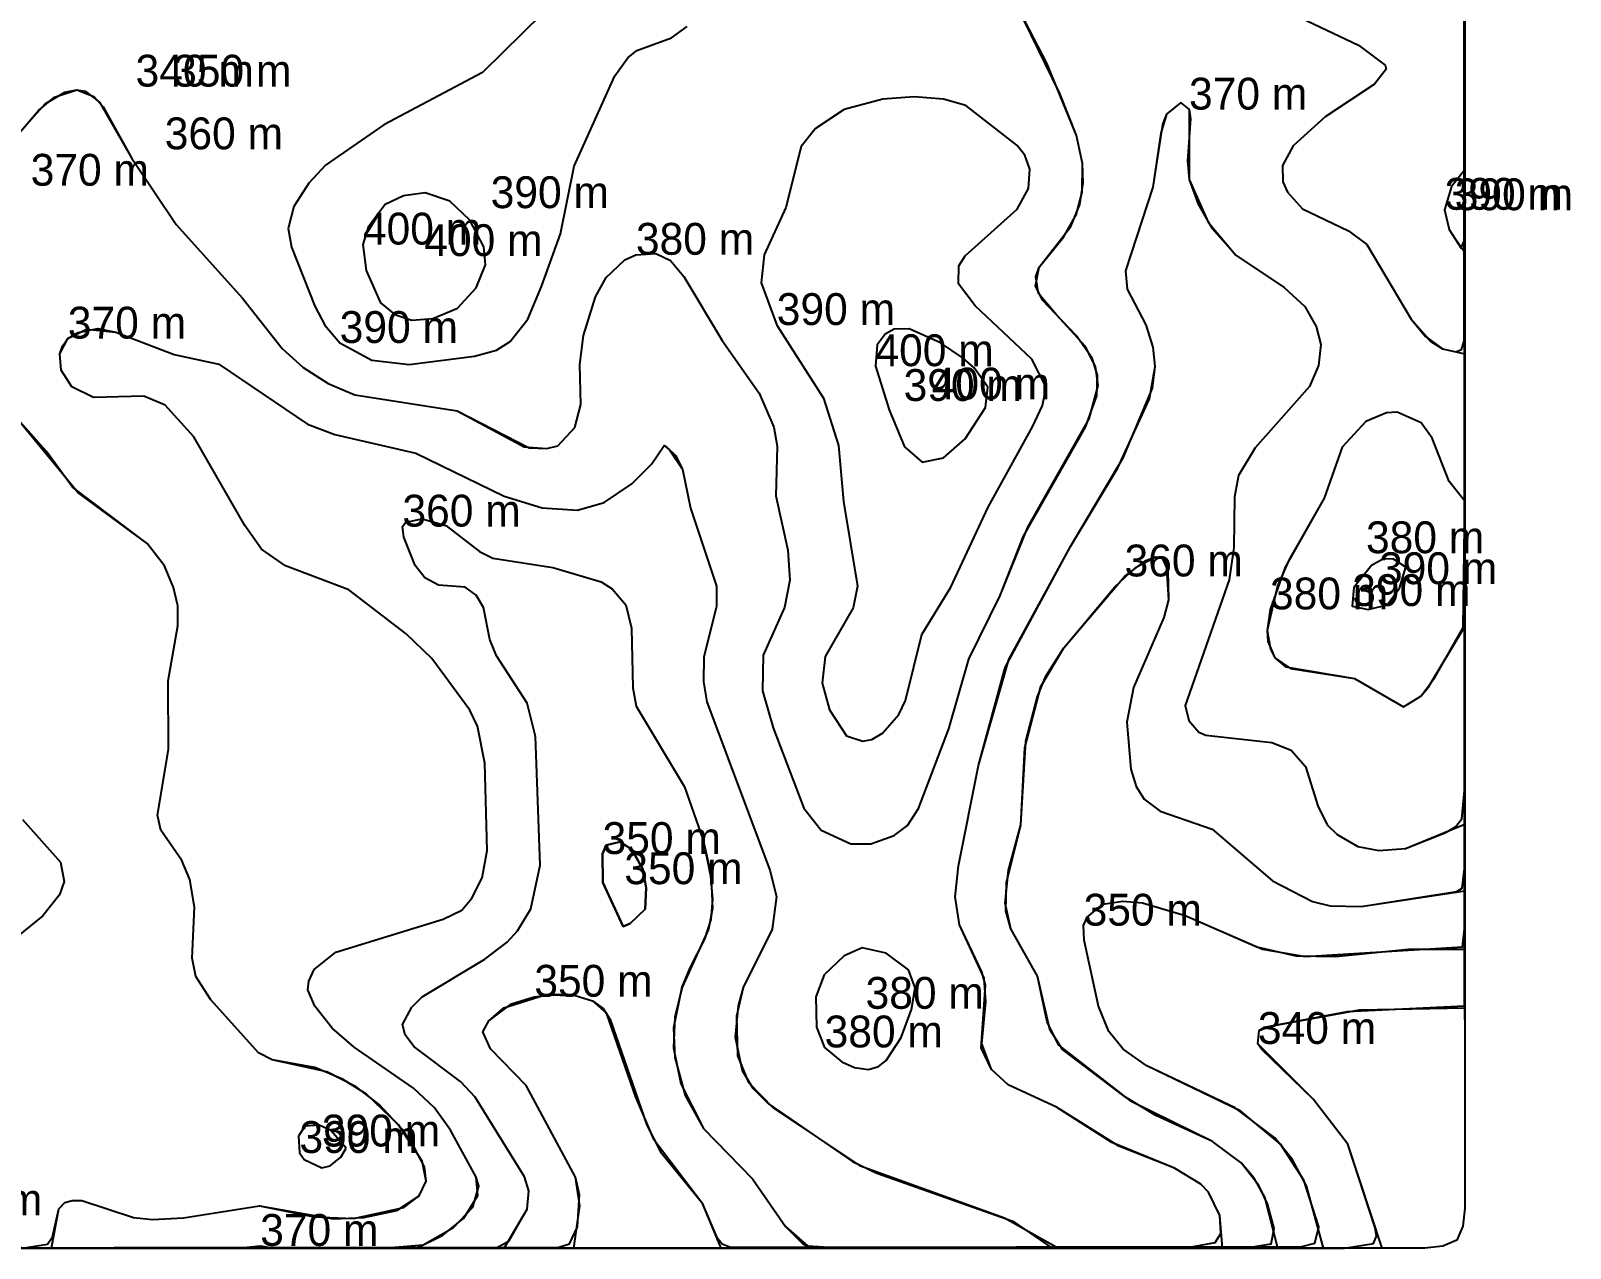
# Model space of a CAD drawing. Extents: x 104.513 to 104.5299, y 28.4567 to 28.4664.
# Drawn here: x 104.52353 to 104.52989, y 28.45671 to 28.46174 of the extents above; entities that cross this region are included whole.
import ezdxf

# ---------------------------------------------------------------- set-up
doc = ezdxf.new("R2010")
doc.units = 0
doc.header["$MEASUREMENT"] = 0
for name, color, linetype in [('Contour_Line_Intermediate', 7, 'Continuous'), ('Contour_Line_Major', 7, 'Continuous'), ('Contour_Line_Minor', 7, 'Continuous'), ('FeatureAttribs', 7, 'Continuous'), ('Iso-height_Area', 7, 'Continuous')]:
    doc.layers.add(name, color=color, linetype=linetype)

# ---------------------------------------------------------------- blocks, each defined once
blk = doc.blocks.new('FEATURE')

msp = doc.modelspace()

# ---------------------------------------------------------------- linework, layer by layer
at = {"layer": 'Contour_Line_Intermediate', "color": 36, "true_color": 0x804000}
for points in [[(104.5260702, 28.4582024, 350), (104.5260667, 28.4581139, 350), (104.5260048, 28.4580544, 350), (104.5259759, 28.4580423, 350), (104.5258911, 28.458224, 350), (104.5258903, 28.4583417, 350), (104.5259055, 28.458378, 350), (104.5259626, 28.4583917, 350), (104.5260119, 28.4583602, 350), (104.5260566, 28.458279, 350), (104.5260702, 28.4582024, 350)], [(104.5288706, 28.4567124, 350), (104.5288001, 28.4569707, 350), (104.5287419, 28.4570802, 350), (104.528669, 28.4571682, 350), (104.5285054, 28.4572929, 350), (104.5281406, 28.4574657, 350), (104.5280429, 28.4575357, 350), (104.5279828, 28.4576081, 350), (104.5279409, 28.4577133, 350), (104.5278808, 28.4579861, 350), (104.5278791, 28.4580457, 350), (104.5278931, 28.4580803, 350), (104.5279587, 28.4581338, 350), (104.5280411, 28.4581464, 350), (104.5281225, 28.4581394, 350), (104.5282993, 28.4580881, 350), (104.5285948, 28.4579573, 350), (104.5287558, 28.4579206, 350), (104.5289208, 28.4579185, 350), (104.5292216, 28.457949, 350), (104.5294551, 28.4579482, 350)], [(104.5257717, 28.4567124, 350), (104.5257965, 28.4568876, 350), (104.5257783, 28.457006, 350), (104.5255744, 28.4573852, 350), (104.5254268, 28.4575365, 350), (104.5253952, 28.4576072, 350), (104.5254196, 28.4576522, 350), (104.5255139, 28.4577221, 350), (104.5256081, 28.4577518, 350), (104.525698, 28.4577628, 350), (104.5257774, 28.4577563, 350), (104.5258486, 28.4577342, 350), (104.5259054, 28.4576855, 350), (104.5260264, 28.4573362, 350), (104.5260992, 28.4571654, 350), (104.5263005, 28.4569016, 350), (104.5263793, 28.4567124, 350)]]:
    msp.add_polyline3d(points, dxfattribs=at)
at = {"layer": 'Contour_Line_Major', "color": 36, "true_color": 0x804000}
for points in [[(104.5254068, 28.4607763, 400), (104.5253988, 28.4608505, 400), (104.5253414, 28.4609608, 400), (104.5252591, 28.4610396, 400), (104.5251567, 28.4610744, 400), (104.5250673, 28.4610617, 400), (104.5249909, 28.4610261, 400), (104.5249216, 28.4609331, 400), (104.5248995, 28.4608606, 400), (104.5249132, 28.4607527, 400), (104.5249719, 28.4606204, 400), (104.525031, 28.4605719, 400), (104.5251022, 28.4605486, 400), (104.5251886, 28.4605547, 400), (104.52529, 28.4605983, 400), (104.5253671, 28.4606817, 400), (104.5254068, 28.4607763, 400)], [(104.5274837, 28.4602718, 400), (104.5274266, 28.4603515, 400), (104.5273806, 28.460391, 400), (104.5272871, 28.4604547, 400), (104.5271578, 28.4605124, 400), (104.5270955, 28.4605115, 400), (104.5270585, 28.4604904, 400), (104.5270257, 28.4604455, 400), (104.5270183, 28.4603579, 400), (104.5270752, 28.4601779, 400), (104.527139, 28.4600252, 400), (104.527212, 28.4599618, 400), (104.5272995, 28.4599794, 400), (104.5273896, 28.4600572, 400), (104.5274732, 28.4601878, 400), (104.5274837, 28.4602718, 400)]]:
    msp.add_polyline3d(points, dxfattribs=at)
at = {"layer": 'Contour_Line_Minor', "color": 36, "true_color": 0x804000}
for points in [[(104.5258064, 28.4619777, 390), (104.5253937, 28.4615712, 390), (104.5249859, 28.4613561, 390), (104.524745, 28.4611893, 390), (104.5246765, 28.4611137, 390), (104.524614, 28.4610181, 390), (104.5245909, 28.4609264, 390), (104.5246048, 28.4608494, 390), (104.5247013, 28.4606066, 390), (104.5247422, 28.4605269, 390), (104.5248035, 28.4604539, 390), (104.5249367, 28.460383, 390), (104.5250906, 28.4603649, 390), (104.5253613, 28.4603997, 390), (104.5254518, 28.4604241, 390), (104.5255089, 28.4604602, 390), (104.5255812, 28.4605526, 390), (104.5256382, 28.4606876, 390), (104.5257164, 28.460905, 390), (104.5257733, 28.4611847, 390), (104.5259415, 28.4615579, 390), (104.5259948, 28.4616328, 390), (104.5260316, 28.4616628, 390), (104.5261756, 28.4617156, 390), (104.5262405, 28.4617612, 390)], [(104.5234776, 28.4613194, 380), (104.5235584, 28.4614148, 380), (104.5236248, 28.4614691, 380), (104.5237168, 28.4615001, 380), (104.5237517, 28.4614939, 380), (104.5238109, 28.4614486, 380), (104.5239421, 28.4612192, 380), (104.5241268, 28.4609437, 380), (104.5244017, 28.4606391, 380), (104.5245652, 28.4604315, 380), (104.5246522, 28.460353, 380), (104.5247553, 28.4602857, 380), (104.5248656, 28.4602393, 380), (104.5252895, 28.4601727, 380), (104.5255661, 28.4600252, 380), (104.5256595, 28.460017, 380), (104.5257057, 28.4600291, 380), (104.525775, 28.4601044, 380), (104.5257997, 28.4601998, 380), (104.5257969, 28.4603647, 380), (104.5258109, 28.4604845, 380), (104.5258616, 28.4606443, 380), (104.5259055, 28.4607242, 380), (104.5259817, 28.4607972, 380), (104.5260281, 28.4608185, 380), (104.5261101, 28.4608238, 380), (104.5261709, 28.4607948, 380), (104.5262267, 28.4607292, 380), (104.5263849, 28.4604645, 380), (104.526537, 28.4602458, 380), (104.5265977, 28.4601054, 380), (104.5266118, 28.4600277, 380), (104.526607, 28.4598215, 380), (104.5266559, 28.4595978, 380), (104.5266638, 28.4594738, 380), (104.5266422, 28.4593608, 380), (104.5265548, 28.4591641, 380), (104.526551, 28.4590156, 380), (104.5265951, 28.4588632, 380), (104.5267219, 28.4585314, 380), (104.5267944, 28.4584395, 380), (104.5269163, 28.4583835, 380), (104.5269988, 28.458384, 380), (104.5270955, 28.4584181, 380), (104.5271513, 28.4584598, 380), (104.5271966, 28.4585302, 380), (104.527322, 28.4588585, 380), (104.5274042, 28.459147, 380), (104.5275336, 28.4594101, 380), (104.5276299, 28.4596557, 380), (104.5278874, 28.4601061, 380), (104.5279332, 28.4602352, 380), (104.5279369, 28.4603202, 380), (104.5279137, 28.4603913, 380), (104.5278487, 28.4604846, 380), (104.5277094, 28.4606309, 380), (104.5276803, 28.4606904, 380), (104.5276952, 28.4607667, 380), (104.5278264, 28.4609356, 380), (104.5278629, 28.4610262, 380), (104.5278768, 28.4611143, 380), (104.5278747, 28.4611952, 380), (104.5278495, 28.4613119, 380), (104.5277265, 28.4616104, 380), (104.5276014, 28.4618517, 380)], [(104.5286982, 28.461835, 380), (104.5290157, 28.4616842, 380), (104.529126, 28.4616019, 380), (104.5291296, 28.4615853, 380), (104.529082, 28.4615238, 380), (104.5288777, 28.4613885, 380), (104.5287447, 28.4612689, 380), (104.5287018, 28.4611875, 380), (104.5287025, 28.4611198, 380), (104.5287213, 28.4610768, 380), (104.528784, 28.4610089, 380), (104.5289739, 28.4609171, 380), (104.5290495, 28.4608603, 380), (104.5292338, 28.460552, 380), (104.5292926, 28.4604804, 380), (104.529363, 28.46043, 380), (104.5294551, 28.4604083, 380)], [(104.527724, 28.4602718, 390), (104.5276645, 28.4603871, 390), (104.5274307, 28.4606069, 390), (104.5273612, 28.4606984, 390), (104.5273634, 28.460772, 390), (104.527389, 28.460814, 390), (104.5276043, 28.4610071, 390), (104.5276513, 28.4610924, 390), (104.5276569, 28.4611722, 390), (104.5276358, 28.4612304, 390), (104.5276035, 28.4612714, 390), (104.5273914, 28.461435, 390), (104.5272995, 28.4614621, 390), (104.5271782, 28.4614717, 390), (104.5270495, 28.4614617, 390), (104.5268892, 28.4614183, 390), (104.5267708, 28.4613402, 390), (104.5267118, 28.461266, 390), (104.5266481, 28.4610135, 390), (104.5265584, 28.4608175, 390), (104.5265459, 28.4607017, 390), (104.5266104, 28.4605281, 390), (104.526804, 28.4602254, 390), (104.5268661, 28.4600301, 390), (104.5268864, 28.4597985, 390), (104.5269446, 28.4594484, 390), (104.5269256, 28.4593591, 390), (104.5268104, 28.4591582, 390), (104.5267982, 28.459048, 390), (104.5268284, 28.4589374, 390), (104.5268982, 28.45883, 390), (104.5269661, 28.4588075, 390), (104.5270033, 28.4588151, 390), (104.5270474, 28.4588406, 390), (104.5271157, 28.458918, 390), (104.5271422, 28.4589758, 390), (104.52721, 28.4592487, 390), (104.5273305, 28.4594445, 390), (104.5274851, 28.4597757, 390), (104.527668, 28.460107, 390), (104.5277089, 28.4601947, 390), (104.527724, 28.4602718, 390)], [(104.5284535, 28.4567124, 370), (104.5284421, 28.4568476, 370), (104.528396, 28.4569445, 370), (104.528363, 28.4569777, 370), (104.5282545, 28.4570425, 370), (104.5279955, 28.4571499, 370), (104.527767, 28.4572954, 370), (104.527567, 28.457387, 370), (104.5274978, 28.4574516, 370), (104.5274576, 28.4575569, 370), (104.5274742, 28.4577307, 370), (104.5274679, 28.4578286, 370), (104.5273654, 28.4580494, 370), (104.5273486, 28.4581642, 370), (104.5273619, 28.4582934, 370), (104.5274441, 28.4587069, 370), (104.5275542, 28.4591126, 370), (104.5278253, 28.4596127, 370), (104.5280435, 28.4599817, 370), (104.5281638, 28.4602672, 370), (104.5281749, 28.4603559, 370), (104.5281666, 28.4604361, 370), (104.5281372, 28.4605288, 370), (104.5280606, 28.4606763, 370), (104.5280536, 28.4607526, 370), (104.528167, 28.4610973, 370), (104.5281993, 28.4613212, 370), (104.5282224, 28.4613997, 370), (104.5282807, 28.4614466, 370), (104.5283148, 28.4614185, 370), (104.528316, 28.4611294, 370), (104.5283532, 28.4610271, 370), (104.5284097, 28.4609277, 370), (104.5285081, 28.4608174, 370), (104.5287079, 28.4606836, 370), (104.5287941, 28.4606043, 370), (104.5288407, 28.4605225, 370), (104.5288592, 28.4604471, 370), (104.5288496, 28.4603611, 370), (104.5288124, 28.4602746, 370), (104.5285876, 28.4600211, 370), (104.528519, 28.4599054, 370), (104.5285028, 28.4598177, 370), (104.5284997, 28.4596083, 370), (104.5284805, 28.4594748, 370), (104.5282987, 28.4589556, 370), (104.5283139, 28.4588929, 370), (104.5283556, 28.4588455, 370), (104.5283849, 28.4588334, 370), (104.5286575, 28.4588021, 370), (104.5287366, 28.4587713, 370), (104.5287961, 28.4587035, 370), (104.5288473, 28.4585407, 370), (104.5288856, 28.4584627, 370), (104.5289268, 28.4584219, 370), (104.5290123, 28.4583732, 370), (104.5291001, 28.4583562, 370), (104.5292094, 28.4583647, 370), (104.5294551, 28.458465, 370)], [(104.5294551, 28.4611697, 390), (104.5293995, 28.4611008, 390), (104.5293717, 28.4610044, 390), (104.5293899, 28.4609232, 390), (104.5294551, 28.4608275, 390)], [(104.5251207, 28.4567124, 370), (104.5252298, 28.4567667, 370), (104.525317, 28.4568366, 370), (104.5253744, 28.4569308, 370), (104.5253683, 28.4570066, 370), (104.5252622, 28.4571999, 370), (104.5251953, 28.4572927, 370), (104.5251091, 28.4573735, 370), (104.5248632, 28.4575433, 370), (104.524772, 28.4576218, 370), (104.5247003, 28.4577128, 370), (104.5246719, 28.4577807, 370), (104.5246753, 28.4578167, 370), (104.5246984, 28.4578649, 370), (104.5247878, 28.4579361, 370), (104.5252315, 28.4580722, 370), (104.5253085, 28.458109, 370), (104.5253501, 28.4581595, 370), (104.5253921, 28.4582428, 370), (104.5254134, 28.4583564, 370), (104.5254034, 28.4587166, 370), (104.5253735, 28.4588696, 370), (104.5253414, 28.4589356, 370), (104.525184, 28.4591498, 370), (104.5250787, 28.4592519, 370), (104.5248407, 28.4594336, 370), (104.5245788, 28.4595323, 370), (104.5244802, 28.4596014, 370), (104.5244106, 28.4596988, 370), (104.5242001, 28.460066, 370), (104.5240821, 28.4601969, 370), (104.5239936, 28.4602337, 370), (104.5237855, 28.4602288, 370), (104.5236963, 28.4602719, 370), (104.5236524, 28.4603417, 370), (104.5236469, 28.460409, 370), (104.5236572, 28.4604403, 370), (104.5236795, 28.4604721, 370), (104.5237217, 28.4604977, 370), (104.5238042, 28.460513, 370), (104.5238779, 28.4604983, 370), (104.5241197, 28.4604066, 370), (104.5243044, 28.4603662, 370), (104.524671, 28.4601182, 370), (104.5247838, 28.4600762, 370), (104.5251179, 28.4599982, 370), (104.5254838, 28.459821, 370), (104.5256409, 28.459772, 370), (104.5257863, 28.4597624, 370), (104.5258974, 28.459794, 370), (104.5260119, 28.4598721, 370), (104.5260924, 28.4599523, 370), (104.5261448, 28.46003, 370), (104.526167, 28.4600124, 370), (104.526221, 28.4599317, 370), (104.5262539, 28.4597706, 370), (104.5263614, 28.459448, 370), (104.5263608, 28.4593653, 370), (104.5263093, 28.4591571, 370), (104.5263074, 28.4590533, 370), (104.5263209, 28.4589712, 370), (104.5265813, 28.4582746, 370), (104.5266088, 28.4581658, 370), (104.5265917, 28.458031, 370), (104.5264709, 28.4577895, 370), (104.5264505, 28.4577137, 370), (104.5264383, 28.4575846, 370), (104.5264668, 28.4574462, 370), (104.5265116, 28.4573734, 370), (104.5265757, 28.4573084, 370), (104.5269233, 28.4570711, 370), (104.527024, 28.4570225, 370), (104.5275862, 28.4568238, 370), (104.5277484, 28.4567124, 370)], [(104.5236122, 28.4567124, 380), (104.5236429, 28.4568754, 380), (104.5236669, 28.4569014, 380), (104.5236976, 28.4569089, 380), (104.5237378, 28.4569094, 380), (104.5239507, 28.456839, 380), (104.5240296, 28.4568314, 380), (104.5241575, 28.4568378, 380), (104.5244724, 28.4568872, 380), (104.5246985, 28.4568417, 380), (104.5248604, 28.4568349, 380), (104.5250683, 28.45688, 380), (104.5251314, 28.4569286, 380), (104.5251615, 28.4569892, 380), (104.5251534, 28.457048, 380), (104.5251128, 28.4571276, 380), (104.5250628, 28.4572034, 380), (104.5249671, 28.4573058, 380), (104.5248722, 28.4573795, 380), (104.5247502, 28.4574408, 380), (104.5245243, 28.4574906, 380), (104.5244683, 28.4575204, 380), (104.5242707, 28.4577394, 380), (104.5242092, 28.4578354, 380), (104.524194, 28.4579106, 380), (104.5242029, 28.4581218, 380), (104.5241843, 28.4582367, 380), (104.5241503, 28.4583148, 380), (104.5240643, 28.4584398, 380), (104.5240505, 28.4585026, 380), (104.5240951, 28.4587729, 380), (104.524094, 28.4590577, 380), (104.5241339, 28.4592848, 380), (104.524134, 28.4593671, 380), (104.5241165, 28.4594438, 380), (104.5240788, 28.4595322, 380), (104.5240077, 28.4596256, 380), (104.5236984, 28.4598576, 380), (104.5235911, 28.4600053, 380), (104.5234614, 28.460151, 380)], [(104.5294551, 28.4598003, 380), (104.5293904, 28.4598807, 380), (104.5293197, 28.4600598, 380), (104.5292743, 28.4601239, 380), (104.529176, 28.4601673, 380), (104.5291312, 28.4601657, 380), (104.5290453, 28.4601295, 380), (104.5289475, 28.4600231, 380), (104.528874, 28.4598126, 380), (104.5287124, 28.459527, 380), (104.5286497, 28.4593527, 380), (104.5286379, 28.4592655, 380), (104.5286511, 28.4591882, 380), (104.52867, 28.4591531, 380), (104.5287133, 28.4591156, 380), (104.5289984, 28.4590675, 380), (104.5292013, 28.4589502, 380), (104.5292731, 28.4589942, 380), (104.5293041, 28.4590305, 380), (104.5294551, 28.4592814, 380)], [(104.5254828, 28.4567124, 360), (104.5255787, 28.4568732, 360), (104.5255858, 28.4569491, 360), (104.5255669, 28.4570073, 360), (104.5253642, 28.4573368, 360), (104.5253043, 28.4573994, 360), (104.52511, 28.4575454, 360), (104.5250746, 28.4575949, 360), (104.5250631, 28.457637, 360), (104.5251012, 28.4577089, 360), (104.5251451, 28.4577507, 360), (104.525404, 28.4579065, 360), (104.5254952, 28.4579775, 360), (104.5255392, 28.4580245, 360), (104.5255935, 28.4581155, 360), (104.5256318, 28.4582956, 360), (104.5256128, 28.4588274, 360), (104.5255787, 28.4589647, 360), (104.5254517, 28.4591605, 360), (104.5254238, 28.4592287, 360), (104.5253977, 28.4593599, 360), (104.5253676, 28.459411, 360), (104.5253215, 28.4594452, 360), (104.5252117, 28.4594522, 360), (104.5251558, 28.4594833, 360), (104.5251153, 28.4595335, 360), (104.5250684, 28.4596509, 360), (104.5250628, 28.459695, 360), (104.5250766, 28.4597136, 360), (104.5251439, 28.4597273, 360), (104.5252427, 28.4596994, 360), (104.5253816, 28.4595924, 360), (104.5254361, 28.4595648, 360), (104.5256844, 28.4595256, 360), (104.5258842, 28.4594661, 360), (104.5259305, 28.459438, 360), (104.525987, 28.4593716, 360), (104.5260094, 28.4592745, 360), (104.5260158, 28.4590289, 360), (104.5260297, 28.4589532, 360), (104.5262287, 28.4586191, 360), (104.5263064, 28.4583995, 360), (104.5263399, 28.4582371, 360), (104.5263441, 28.4581163, 360), (104.5263281, 28.4580316, 360), (104.5262191, 28.4577908, 360), (104.5261896, 28.4576676, 360), (104.5261838, 28.4575399, 360), (104.5262143, 28.4573913, 360), (104.5263075, 28.4572067, 360), (104.5265107, 28.4569989, 360), (104.526647, 28.4568015, 360), (104.5267178, 28.4567307, 360), (104.5267541, 28.4567124, 360)], [(104.5286826, 28.4567124, 360), (104.5286287, 28.4569233, 360), (104.5285847, 28.4570019, 360), (104.5285307, 28.4570654, 360), (104.5284119, 28.4571527, 360), (104.5281772, 28.4572614, 360), (104.5280516, 28.4573367, 360), (104.5277923, 28.4575336, 360), (104.5277398, 28.4576163, 360), (104.5276889, 28.4578367, 360), (104.5275779, 28.4580322, 360), (104.5275544, 28.4581385, 360), (104.5275689, 28.4582747, 360), (104.5276201, 28.4584626, 360), (104.5276408, 28.4588086, 360), (104.527688, 28.4589931, 360), (104.5277222, 28.4590767, 360), (104.5277968, 28.4591941, 360), (104.5280483, 28.4594889, 360), (104.5281356, 28.4595554, 360), (104.5281774, 28.4595694, 360), (104.5282042, 28.4595643, 360), (104.528227, 28.4595138, 360), (104.5282302, 28.4593919, 360), (104.5282102, 28.4593193, 360), (104.5280852, 28.4590294, 360), (104.5280572, 28.4588867, 360), (104.5280736, 28.4586925, 360), (104.5280963, 28.4586208, 360), (104.528129, 28.4585688, 360), (104.5281953, 28.4585192, 360), (104.5284099, 28.4584449, 360), (104.5286594, 28.4582302, 360), (104.5288258, 28.4581454, 360), (104.5288983, 28.4581281, 360), (104.5290261, 28.4581252, 360), (104.5294551, 28.4581896, 360)], [(104.529211, 28.4595268, 390), (104.5291606, 28.4595606, 390), (104.5291187, 28.4595612, 390), (104.5290687, 28.4595337, 390), (104.5289966, 28.4594435, 390), (104.5289896, 28.4593665, 390), (104.529056, 28.4593517, 390), (104.5291334, 28.4593711, 390), (104.5291847, 28.45944, 390), (104.529211, 28.4595268, 390)], [(104.5234918, 28.4584845, 380), (104.5236498, 28.4583078, 380), (104.5236645, 28.4582286, 380), (104.5236444, 28.4581728, 380), (104.5235761, 28.4580862, 380), (104.5233859, 28.4579337, 380)], [(104.5271829, 28.4577885, 380), (104.5271553, 28.4578632, 380), (104.5270625, 28.4579315, 380), (104.5269632, 28.457954, 380), (104.5268886, 28.4579202, 380), (104.5268065, 28.4578426, 380), (104.5267723, 28.4577511, 380), (104.5267748, 28.4576261, 380), (104.5268083, 28.4575423, 380), (104.52688, 28.4574827, 380), (104.5269323, 28.4574586, 380), (104.5269895, 28.4574515, 380), (104.5270306, 28.4574631, 380), (104.5270627, 28.4574885, 380), (104.5271244, 28.4575837, 380), (104.5271679, 28.457699, 380), (104.5271829, 28.4577885, 380)], [(104.5291127, 28.4567124, 340), (104.5289719, 28.4571425, 340), (104.5288281, 28.4573283, 340), (104.5286159, 28.4575333, 340), (104.5285996, 28.4575567, 340), (104.5286049, 28.4576122, 340), (104.5286521, 28.4576306, 340), (104.529019, 28.4576972, 340), (104.5294551, 28.4577055, 340)], [(104.5248302, 28.4571263, 390), (104.5247666, 28.4571987, 390), (104.5247189, 28.4572211, 390), (104.5246599, 28.4572171, 390), (104.524633, 28.4571752, 390), (104.5246371, 28.457106, 390), (104.524657, 28.4570795, 390), (104.524729, 28.4570444, 390), (104.5247637, 28.4570525, 390), (104.5248086, 28.4570886, 390), (104.5248302, 28.4571263, 390)], [(104.524381, 28.4567124, 370), (104.5244749, 28.456722, 370), (104.5245308, 28.4567124, 370)]]:
    msp.add_polyline3d(points, dxfattribs=at)
at = {"layer": 'Iso-height_Area', "color": 5, "true_color": 0x0000fe}
msp.add_polyline3d([(104.5292895, 28.4663145, 320), (104.5293723, 28.4663145, 320), (104.5294385, 28.466298, 320), (104.5294551, 28.466149, 320), (104.5294551, 28.4568779, 320), (104.5294468, 28.4568034, 320), (104.529422, 28.4567455, 320), (104.529364, 28.4567206, 320), (104.5292895, 28.4567124, 320), (104.5153001, 28.4567124, 320), (104.5131479, 28.4567124, 320), (104.5130734, 28.4567206, 320), (104.5130155, 28.4567455, 320), (104.5129906, 28.4568034, 320), (104.5129824, 28.4568779, 320), (104.5129824, 28.466149, 320), (104.5129906, 28.4662235, 320), (104.5130155, 28.4662814, 320), (104.5130734, 28.4663063, 320), (104.5131479, 28.4663145, 320), (104.5292895, 28.4663145, 320)], close=True, dxfattribs=at)
at = {"layer": 'Iso-height_Area', "color": 150, "true_color": 0x009afe}
msp.add_polyline3d([(104.5131479, 28.4663145, 330), (104.5258129, 28.4663145, 330), (104.5258129, 28.4663145, 330), (104.5292895, 28.4663145, 330), (104.529364, 28.4663063, 330), (104.529422, 28.4662814, 330), (104.5294468, 28.4662235, 330), (104.5294551, 28.4568779, 330), (104.5294468, 28.4568034, 330), (104.529422, 28.4567455, 330), (104.529364, 28.4567206, 330), (104.5292895, 28.4567124, 330), (104.5153001, 28.4567124, 330)], dxfattribs=at)
at = {"layer": 'Iso-height_Area', "color": 120, "true_color": 0x00fec0}
msp.add_polyline3d([(104.5131479, 28.4567124, 340), (104.5289573, 28.4567124, 340), (104.5290768, 28.4567314, 340), (104.5290892, 28.456762, 340), (104.5290848, 28.4567959, 340), (104.5289719, 28.4571425, 340), (104.5288281, 28.4573283, 340), (104.5285996, 28.4575567, 340), (104.5286049, 28.4576122, 340), (104.5286273, 28.4576254, 340), (104.5289697, 28.4576903, 340), (104.5294542, 28.4577139, 340), (104.5294551, 28.466149, 340), (104.5294468, 28.4662235, 340), (104.529422, 28.4662814, 340), (104.529364, 28.4663063, 340), (104.5292895, 28.4663145, 340), (104.5171212, 28.4663145, 340)], dxfattribs=at)
at = {"layer": 'Iso-height_Area', "color": 100, "true_color": 0x00fe50}
msp.add_polyline3d([(104.5201913, 28.4567124, 350), (104.5257101, 28.4567172, 350), (104.5257539, 28.4567303, 350), (104.525787, 28.4568013, 350), (104.5257949, 28.4569324, 350), (104.5257783, 28.457006, 350), (104.5255744, 28.4573852, 350), (104.5254268, 28.4575365, 350), (104.5253952, 28.4576072, 350), (104.5254196, 28.4576522, 350), (104.5254818, 28.4577054, 350), (104.5256528, 28.4577601, 350), (104.5257774, 28.4577563, 350), (104.5258486, 28.4577342, 350), (104.5258927, 28.4577029, 350), (104.525922, 28.4576574, 350), (104.5260735, 28.4572214, 350), (104.5260735, 28.4572214, 350), (104.5261304, 28.4571112, 350), (104.5263005, 28.4569016, 350), (104.5263617, 28.4567594, 350), (104.5263842, 28.4567304, 350), (104.5264194, 28.4567173, 350), (104.5287818, 28.4567188, 350), (104.5288347, 28.4567336, 350), (104.5288516, 28.4568013, 350), (104.5287897, 28.4569941, 350), (104.5286929, 28.4571427, 350), (104.5285289, 28.4572794, 350), (104.5281406, 28.4574657, 350), (104.5280429, 28.4575357, 350), (104.5279828, 28.4576081, 350), (104.5279409, 28.4577133, 350), (104.5278808, 28.4579861, 350), (104.5278791, 28.4580457, 350), (104.5278931, 28.4580803, 350), (104.5279587, 28.4581338, 350), (104.5280411, 28.4581464, 350), (104.5281225, 28.4581394, 350), (104.5282993, 28.4580881, 350), (104.5286191, 28.457949, 350), (104.5287944, 28.4579175, 350), (104.5294456, 28.4579584, 350), (104.5294551, 28.4580445, 350), (104.5294551, 28.466149, 350)], dxfattribs=at)
at = {"layer": 'Iso-height_Area', "color": 3, "true_color": 0x0efe00}
msp.add_polyline3d([(104.5205446, 28.4567193, 360), (104.5254492, 28.4567127, 360), (104.5255039, 28.4567422, 360), (104.5255787, 28.4568732, 360), (104.5255858, 28.4569491, 360), (104.5255669, 28.4570073, 360), (104.5253642, 28.4573368, 360), (104.5253043, 28.4573994, 360), (104.52511, 28.4575454, 360), (104.5250746, 28.4575949, 360), (104.5250631, 28.457637, 360), (104.5251012, 28.4577089, 360), (104.5251451, 28.4577507, 360), (104.525404, 28.4579065, 360), (104.5254952, 28.4579775, 360), (104.5255392, 28.4580245, 360), (104.5255935, 28.4581155, 360), (104.5256318, 28.4582956, 360), (104.5256128, 28.4588274, 360), (104.5255787, 28.4589647, 360), (104.5254517, 28.4591605, 360), (104.5254238, 28.4592287, 360), (104.5253977, 28.4593599, 360), (104.5253676, 28.459411, 360), (104.5253215, 28.4594452, 360), (104.5252117, 28.4594522, 360), (104.5251558, 28.4594833, 360), (104.5251153, 28.4595335, 360), (104.5250684, 28.4596509, 360), (104.5250628, 28.459695, 360), (104.5250766, 28.4597136, 360), (104.5251439, 28.4597273, 360), (104.5252427, 28.4596994, 360), (104.5253816, 28.4595924, 360), (104.5254361, 28.4595648, 360), (104.5256844, 28.4595256, 360), (104.5258842, 28.4594661, 360), (104.5259305, 28.459438, 360), (104.525987, 28.4593716, 360), (104.5260094, 28.4592745, 360), (104.5260158, 28.4590289, 360), (104.5260297, 28.4589532, 360), (104.5262287, 28.4586191, 360), (104.5263064, 28.4583995, 360), (104.5263341, 28.4582788, 360), (104.526345, 28.4581569, 360), (104.5263376, 28.4580716, 360), (104.5263123, 28.4579901, 360), (104.5262513, 28.4578712, 360), (104.5262513, 28.4578712, 360), (104.5262179, 28.4577908, 360), (104.5261837, 28.4576225, 360), (104.5261888, 28.4575012, 360), (104.5262314, 28.4573439, 360), (104.5263075, 28.4572067, 360), (104.5265107, 28.4569989, 360), (104.526647, 28.4568015, 360), (104.5267375, 28.4567228, 360), (104.526892, 28.4567124, 360), (104.5285418, 28.4567124, 360), (104.5286543, 28.4567298, 360), (104.5286664, 28.4567941, 360), (104.5286391, 28.4568957, 360), (104.5286041, 28.456972, 360), (104.5285307, 28.4570654, 360), (104.5284119, 28.4571527, 360), (104.528079, 28.4573179, 360), (104.5277758, 28.457553, 360), (104.5277287, 28.4576481, 360), (104.5276889, 28.4578367, 360), (104.5275779, 28.4580322, 360), (104.5275571, 28.4581063, 360), (104.5275597, 28.4582233, 360), (104.5276201, 28.4584626, 360), (104.5276357, 28.4587803, 360), (104.5277023, 28.4590335, 360), (104.5277968, 28.4591941, 360), (104.5280074, 28.4594456, 360), (104.5280929, 28.4595258, 360), (104.5281774, 28.4595694, 360), (104.5282042, 28.4595643, 360), (104.5282203, 28.4595412, 360), (104.5282302, 28.4593919, 360), (104.5282102, 28.4593193, 360), (104.5280852, 28.4590294, 360), (104.5280572, 28.4588867, 360), (104.5280736, 28.4586925, 360), (104.5280963, 28.4586208, 360), (104.528129, 28.4585688, 360), (104.5281953, 28.4585192, 360), (104.5284099, 28.4584449, 360), (104.5286594, 28.4582302, 360), (104.5288258, 28.4581454, 360), (104.5288983, 28.4581281, 360), (104.5290261, 28.4581252, 360), (104.5294221, 28.4581872, 360), (104.529444, 28.4582005, 360), (104.5294551, 28.4582921, 360), (104.5294548, 28.4657017, 360)], dxfattribs=at)
at = {"layer": 'Iso-height_Area', "color": 80, "true_color": 0x46fe00}
msp.add_polyline3d([(104.5208519, 28.4567124, 370), (104.5249821, 28.4567124, 370), (104.5251491, 28.4567261, 370), (104.5252743, 28.4567976, 370), (104.5253539, 28.4568818, 370), (104.5253792, 28.4569682, 370), (104.5253683, 28.4570066, 370), (104.5252622, 28.4571999, 370), (104.5251953, 28.4572927, 370), (104.5251091, 28.4573735, 370), (104.5248632, 28.4575433, 370), (104.524772, 28.4576218, 370), (104.5247003, 28.4577128, 370), (104.5246719, 28.4577807, 370), (104.5246753, 28.4578167, 370), (104.5246984, 28.4578649, 370), (104.5247878, 28.4579361, 370), (104.5252315, 28.4580722, 370), (104.5253085, 28.458109, 370), (104.5253501, 28.4581595, 370), (104.5253921, 28.4582428, 370), (104.5254134, 28.4583564, 370), (104.5254034, 28.4587166, 370), (104.5253735, 28.4588696, 370), (104.5253414, 28.4589356, 370), (104.525184, 28.4591498, 370), (104.5250787, 28.4592519, 370), (104.5248407, 28.4594336, 370), (104.5245788, 28.4595323, 370), (104.5244802, 28.4596014, 370), (104.5244106, 28.4596988, 370), (104.5242001, 28.460066, 370), (104.5240821, 28.4601969, 370), (104.5239936, 28.4602337, 370), (104.5237855, 28.4602288, 370), (104.5236963, 28.4602719, 370), (104.5236524, 28.4603417, 370), (104.5236469, 28.460409, 370), (104.5236795, 28.4604721, 370), (104.5237573, 28.4605108, 370), (104.5238779, 28.4604983, 370), (104.5241197, 28.4604066, 370), (104.5243044, 28.4603662, 370), (104.524671, 28.4601182, 370), (104.5247838, 28.4600762, 370), (104.5251179, 28.4599982, 370), (104.5254838, 28.459821, 370), (104.5256409, 28.459772, 370), (104.5257863, 28.4597624, 370), (104.5258974, 28.459794, 370), (104.5260119, 28.4598721, 370), (104.5260924, 28.4599523, 370), (104.5261448, 28.46003, 370), (104.526153, 28.4600257, 370), (104.5261912, 28.4599882, 370), (104.526221, 28.4599317, 370), (104.5262539, 28.4597706, 370), (104.5263614, 28.459448, 370), (104.5263608, 28.4593653, 370), (104.5263093, 28.4591571, 370), (104.5263074, 28.4590533, 370), (104.5263209, 28.4589712, 370), (104.5265813, 28.4582746, 370), (104.5266088, 28.4581658, 370), (104.5265917, 28.458031, 370), (104.5264709, 28.4577895, 370), (104.5264433, 28.4576709, 370), (104.5264481, 28.4575068, 370), (104.5264939, 28.4573975, 370), (104.5265973, 28.4572914, 370), (104.5269531, 28.4570547, 370), (104.5275518, 28.4568381, 370), (104.5277655, 28.456718, 370), (104.5282954, 28.4567124, 370), (104.5284235, 28.4567359, 370), (104.528446, 28.4567738, 370), (104.5284421, 28.4568476, 370), (104.528396, 28.4569445, 370), (104.528363, 28.4569777, 370), (104.5282545, 28.4570425, 370), (104.5280249, 28.4571346, 370), (104.527767, 28.4572954, 370), (104.527567, 28.457387, 370), (104.5274978, 28.4574516, 370), (104.5274556, 28.4575401, 370), (104.5274556, 28.4575401, 370), (104.5274732, 28.457799, 370), (104.5274589, 28.4578553, 370), (104.5273654, 28.4580494, 370), (104.5273486, 28.4581642, 370), (104.5273619, 28.4582934, 370), (104.5274441, 28.4587069, 370), (104.5275693, 28.4591455, 370), (104.5278253, 28.4596127, 370), (104.5280201, 28.459938, 370), (104.5281509, 28.4602223, 370), (104.5281749, 28.4603559, 370), (104.5281666, 28.4604361, 370), (104.5281372, 28.4605288, 370), (104.5280606, 28.4606763, 370), (104.5280536, 28.4607526, 370), (104.528167, 28.4610973, 370), (104.5282061, 28.4613574, 370), (104.5282224, 28.4613997, 370), (104.5282807, 28.4614466, 370), (104.5283148, 28.4614185, 370), (104.5283206, 28.4613798, 370), (104.5283089, 28.4612068, 370), (104.528316, 28.4611294, 370), (104.5283934, 28.4609534, 370), (104.5285081, 28.4608174, 370), (104.5287079, 28.4606836, 370), (104.5287941, 28.4606043, 370), (104.5288407, 28.4605225, 370), (104.5288592, 28.4604471, 370), (104.5288496, 28.4603611, 370), (104.5288124, 28.4602746, 370), (104.5285876, 28.4600211, 370), (104.528519, 28.4599054, 370), (104.5285028, 28.4598177, 370), (104.5284997, 28.4596083, 370), (104.5284805, 28.4594748, 370), (104.5282987, 28.4589556, 370), (104.5283139, 28.4588929, 370), (104.5283556, 28.4588455, 370), (104.5283849, 28.4588334, 370), (104.5286575, 28.4588021, 370), (104.5287366, 28.4587713, 370), (104.5287961, 28.4587035, 370), (104.5288473, 28.4585407, 370), (104.5288856, 28.4584627, 370), (104.5289268, 28.4584219, 370), (104.5290123, 28.4583732, 370), (104.5291001, 28.4583562, 370), (104.5292094, 28.4583647, 370), (104.5293764, 28.4584305, 370), (104.5294169, 28.4584541, 370), (104.529442, 28.4584876, 370), (104.5294551, 28.4586177, 370), (104.5294551, 28.4653156, 370)], dxfattribs=at)
at = {"layer": 'Iso-height_Area', "color": 70, "true_color": 0x7efe00}
for points in [[(104.5286982, 28.461835, 380), (104.5290157, 28.4616842, 380), (104.529126, 28.4616019, 380), (104.5291296, 28.4615853, 380), (104.529082, 28.4615238, 380), (104.5288777, 28.4613885, 380), (104.5287447, 28.4612689, 380), (104.5287018, 28.4611875, 380), (104.5287025, 28.4611198, 380), (104.5287213, 28.4610768, 380), (104.528784, 28.4610089, 380), (104.5289739, 28.4609171, 380), (104.5290495, 28.4608603, 380), (104.5292338, 28.460552, 380), (104.5293152, 28.46046, 380), (104.529363, 28.46043, 380), (104.5294183, 28.4604171, 380), (104.5294413, 28.4604273, 380), (104.5294523, 28.4604619, 380), (104.5294534, 28.4638173, 380)], [(104.5234776, 28.4613194, 380), (104.523586, 28.4614417, 380), (104.5236672, 28.4614908, 380), (104.5237168, 28.4615001, 380), (104.5237864, 28.4614729, 380), (104.5238259, 28.4614305, 380), (104.5239421, 28.4612192, 380), (104.5241268, 28.4609437, 380), (104.5244017, 28.4606391, 380), (104.5245652, 28.4604315, 380), (104.5246522, 28.460353, 380), (104.5247553, 28.4602857, 380), (104.5248656, 28.4602393, 380), (104.5252895, 28.4601727, 380), (104.5255872, 28.46002, 380), (104.5256595, 28.460017, 380), (104.5257057, 28.4600291, 380), (104.525775, 28.4601044, 380), (104.5257997, 28.4601998, 380), (104.5257969, 28.4603647, 380), (104.5258109, 28.4604845, 380), (104.5258616, 28.4606443, 380), (104.5259055, 28.4607242, 380), (104.5259817, 28.4607972, 380), (104.5260281, 28.4608185, 380), (104.5261101, 28.4608238, 380), (104.5261709, 28.4607948, 380), (104.5262267, 28.4607292, 380), (104.5263849, 28.4604645, 380), (104.526537, 28.4602458, 380), (104.5265977, 28.4601054, 380), (104.5266118, 28.4600277, 380), (104.526607, 28.4598215, 380), (104.5266559, 28.4595978, 380), (104.5266638, 28.4594738, 380), (104.5266422, 28.4593608, 380), (104.5265548, 28.4591641, 380), (104.526551, 28.4590156, 380), (104.5265951, 28.4588632, 380), (104.5267219, 28.4585314, 380), (104.5267944, 28.4584395, 380), (104.5269163, 28.4583835, 380), (104.5269988, 28.458384, 380), (104.5270955, 28.4584181, 380), (104.5271513, 28.4584598, 380), (104.5271966, 28.4585302, 380), (104.527322, 28.4588585, 380), (104.5274042, 28.459147, 380), (104.5275336, 28.4594101, 380), (104.5276484, 28.459693, 380), (104.5279023, 28.46014, 380), (104.5279397, 28.460278, 380), (104.5279278, 28.4603564, 380), (104.5278849, 28.4604402, 380), (104.5277672, 28.4605705, 380), (104.5277672, 28.4605705, 380), (104.5276929, 28.4606585, 380), (104.5276812, 28.4607278, 380), (104.5276952, 28.4607667, 380), (104.5277963, 28.4608916, 380), (104.5278478, 28.460983, 380), (104.5278726, 28.4610775, 380), (104.5278747, 28.4611952, 380), (104.5278495, 28.4613119, 380), (104.5277803, 28.4614852, 380), (104.5276014, 28.4618517, 380)], [(104.5234903, 28.4567124, 380), (104.523596, 28.4567292, 380), (104.5236157, 28.45676, 380), (104.5236429, 28.4568754, 380), (104.5236669, 28.4569014, 380), (104.5236976, 28.4569089, 380), (104.5237378, 28.4569094, 380), (104.5239507, 28.456839, 380), (104.5240296, 28.4568314, 380), (104.5241575, 28.4568378, 380), (104.5244724, 28.4568872, 380), (104.5247768, 28.4568338, 380), (104.5249036, 28.4568388, 380), (104.5250392, 28.4568678, 380), (104.5251314, 28.4569286, 380), (104.5251615, 28.4569892, 380), (104.5251442, 28.4570715, 380), (104.5250467, 28.4572229, 380), (104.5249141, 28.4573495, 380), (104.5248153, 28.4574106, 380), (104.5247004, 28.4574589, 380), (104.5245243, 28.4574906, 380), (104.5244683, 28.4575204, 380), (104.5242707, 28.4577394, 380), (104.5242092, 28.4578354, 380), (104.524194, 28.4579106, 380), (104.5242029, 28.4581218, 380), (104.5241843, 28.4582367, 380), (104.5241503, 28.4583148, 380), (104.5240643, 28.4584398, 380), (104.5240505, 28.4585026, 380), (104.5240951, 28.4587729, 380), (104.524094, 28.4590577, 380), (104.5241339, 28.4592848, 380), (104.524134, 28.4593671, 380), (104.5241165, 28.4594438, 380), (104.5240788, 28.4595322, 380), (104.5240077, 28.4596256, 380), (104.5237208, 28.4598362, 380), (104.5234821, 28.4601247, 380)], [(104.5234918, 28.4584845, 380), (104.5236498, 28.4583078, 380), (104.5236645, 28.4582286, 380), (104.5236444, 28.4581728, 380), (104.5235761, 28.4580862, 380), (104.5233859, 28.4579337, 380)]]:
    msp.add_polyline3d(points, dxfattribs=at)
at = {"layer": 'Iso-height_Area', "color": 60, "true_color": 0xb7fe00}
msp.add_polyline3d([(104.5258064, 28.4619777, 390), (104.5253937, 28.4615712, 390), (104.5249859, 28.4613561, 390), (104.524745, 28.4611893, 390), (104.5246765, 28.4611137, 390), (104.524614, 28.4610181, 390), (104.5245909, 28.4609264, 390), (104.5246048, 28.4608494, 390), (104.5247013, 28.4606066, 390), (104.5247422, 28.4605269, 390), (104.5248035, 28.4604539, 390), (104.5249367, 28.460383, 390), (104.5250906, 28.4603649, 390), (104.5253613, 28.4603997, 390), (104.5254518, 28.4604241, 390), (104.5255089, 28.4604602, 390), (104.5255812, 28.4605526, 390), (104.5256382, 28.4606876, 390), (104.5257164, 28.460905, 390), (104.5257733, 28.4611847, 390), (104.5259415, 28.4615579, 390), (104.5259948, 28.4616328, 390), (104.5260316, 28.4616628, 390), (104.5261756, 28.4617156, 390), (104.5262405, 28.4617612, 390)], dxfattribs=at)
for points in [[(104.527724, 28.4602718, 390), (104.5276645, 28.4603871, 390), (104.5274307, 28.4606069, 390), (104.5273612, 28.4606984, 390), (104.5273634, 28.460772, 390), (104.527389, 28.460814, 390), (104.5276043, 28.4610071, 390), (104.5276513, 28.4610924, 390), (104.5276569, 28.4611722, 390), (104.5276358, 28.4612304, 390), (104.5276035, 28.4612714, 390), (104.5273914, 28.461435, 390), (104.5272995, 28.4614621, 390), (104.5271782, 28.4614717, 390), (104.5270495, 28.4614617, 390), (104.5268892, 28.4614183, 390), (104.5267708, 28.4613402, 390), (104.5267118, 28.461266, 390), (104.5266481, 28.4610135, 390), (104.5265584, 28.4608175, 390), (104.5265459, 28.4607017, 390), (104.5266104, 28.4605281, 390), (104.526804, 28.4602254, 390), (104.5268661, 28.4600301, 390), (104.5268864, 28.4597985, 390), (104.5269446, 28.4594484, 390), (104.5269256, 28.4593591, 390), (104.5268104, 28.4591582, 390), (104.5267982, 28.459048, 390), (104.5268284, 28.4589374, 390), (104.5268982, 28.45883, 390), (104.5269661, 28.4588075, 390), (104.5270033, 28.4588151, 390), (104.5270474, 28.4588406, 390), (104.5271157, 28.458918, 390), (104.5271422, 28.4589758, 390), (104.52721, 28.4592487, 390), (104.5273305, 28.4594445, 390), (104.5274851, 28.4597757, 390), (104.527668, 28.460107, 390), (104.5277089, 28.4601947, 390), (104.527724, 28.4602718, 390)], [(104.5294551, 28.4611697, 390), (104.5293995, 28.4611008, 390), (104.5293717, 28.4610044, 390), (104.5293899, 28.4609232, 390), (104.5294402, 28.460845, 390), (104.5294538, 28.4608783, 390), (104.5294551, 28.4611697, 390)], [(104.529211, 28.4595268, 390), (104.5291606, 28.4595606, 390), (104.5291187, 28.4595612, 390), (104.5290687, 28.4595337, 390), (104.5289966, 28.4594435, 390), (104.5289896, 28.4593665, 390), (104.529056, 28.4593517, 390), (104.5291334, 28.4593711, 390), (104.5291847, 28.45944, 390), (104.529211, 28.4595268, 390)], [(104.5248302, 28.4571263, 390), (104.5247666, 28.4571987, 390), (104.5247189, 28.4572211, 390), (104.5246599, 28.4572171, 390), (104.524633, 28.4571752, 390), (104.5246371, 28.457106, 390), (104.524657, 28.4570795, 390), (104.524729, 28.4570444, 390), (104.5247637, 28.4570525, 390), (104.5248086, 28.4570886, 390), (104.5248302, 28.4571263, 390)]]:
    msp.add_polyline3d(points, close=True, dxfattribs=at)
at = {"layer": 'Iso-height_Area', "color": 2, "true_color": 0xeffe00}
for points in [[(104.5254068, 28.4607763, 400), (104.5253988, 28.4608505, 400), (104.5253414, 28.4609608, 400), (104.5252591, 28.4610396, 400), (104.5251567, 28.4610744, 400), (104.5250673, 28.4610617, 400), (104.5249909, 28.4610261, 400), (104.5249216, 28.4609331, 400), (104.5248995, 28.4608606, 400), (104.5249132, 28.4607527, 400), (104.5249719, 28.4606204, 400), (104.525031, 28.4605719, 400), (104.5251022, 28.4605486, 400), (104.5251886, 28.4605547, 400), (104.52529, 28.4605983, 400), (104.5253671, 28.4606817, 400), (104.5254068, 28.4607763, 400)], [(104.5274837, 28.4602718, 400), (104.5274266, 28.4603515, 400), (104.5273806, 28.460391, 400), (104.5272871, 28.4604547, 400), (104.5271578, 28.4605124, 400), (104.5270955, 28.4605115, 400), (104.5270585, 28.4604904, 400), (104.5270257, 28.4604455, 400), (104.5270183, 28.4603579, 400), (104.5270752, 28.4601779, 400), (104.527139, 28.4600252, 400), (104.527212, 28.4599618, 400), (104.5272995, 28.4599794, 400), (104.5273896, 28.4600572, 400), (104.5274732, 28.4601878, 400), (104.5274837, 28.4602718, 400)]]:
    msp.add_polyline3d(points, close=True, dxfattribs=at)
at = {"layer": 'Iso-height_Area', "color": 70, "true_color": 0x7efe00}
for points in [[(104.5294551, 28.4598003, 380), (104.5293904, 28.4598807, 380), (104.5293197, 28.4600598, 380), (104.5292743, 28.4601239, 380), (104.529176, 28.4601673, 380), (104.5291312, 28.4601657, 380), (104.5290453, 28.4601295, 380), (104.5289475, 28.4600231, 380), (104.528874, 28.4598126, 380), (104.5287291, 28.4595595, 380), (104.5286801, 28.4594498, 380), (104.5286379, 28.4592655, 380), (104.52864, 28.4592205, 380), (104.52867, 28.4591531, 380), (104.5287339, 28.4591085, 380), (104.5289984, 28.4590675, 380), (104.5292013, 28.4589502, 380), (104.5292731, 28.4589942, 380), (104.5293305, 28.4590711, 380), (104.5294476, 28.4592778, 380), (104.5294551, 28.4598003, 380)], [(104.5271829, 28.4577885, 380), (104.5271553, 28.4578632, 380), (104.5270625, 28.4579315, 380), (104.5269632, 28.457954, 380), (104.5268886, 28.4579202, 380), (104.5268065, 28.4578426, 380), (104.5267723, 28.4577511, 380), (104.5267748, 28.4576261, 380), (104.5268083, 28.4575423, 380), (104.52688, 28.4574827, 380), (104.5269323, 28.4574586, 380), (104.5269895, 28.4574515, 380), (104.5270306, 28.4574631, 380), (104.5270627, 28.4574885, 380), (104.5271244, 28.4575837, 380), (104.5271679, 28.457699, 380), (104.5271829, 28.4577885, 380)]]:
    msp.add_polyline3d(points, close=True, dxfattribs=at)
at = {"layer": 'Iso-height_Area', "color": 100, "true_color": 0x00fe50}
msp.add_polyline3d([(104.5260702, 28.4582024, 0), (104.5260566, 28.458279, 0), (104.5260119, 28.4583602, 0), (104.5259626, 28.4583917, 0), (104.5259055, 28.458378, 0), (104.5258903, 28.4583417, 0), (104.5258911, 28.458224, 0), (104.5259759, 28.4580423, 0), (104.5260048, 28.4580544, 0), (104.5260667, 28.4581139, 0), (104.5260702, 28.4582024, 0)], close=True, dxfattribs=at)

# ---------------------------------------------------------------- block references
at = {"layer": 'FeatureAttribs'}
ref = msp.add_blockref('FEATURE', (104.5239595, 28.4615135, 340), dxfattribs=at)
ref.add_attrib('NAME', '340 m', (104.5239595, 28.4615135, 340), dxfattribs={"height": 0.00013156})
ref = msp.add_blockref('FEATURE', (104.524115, 28.4615135, 350), dxfattribs=at)
ref.add_attrib('NAME', '350 m', (104.524115, 28.4615135, 350), dxfattribs={"height": 0.00013156})
ref = msp.add_blockref('FEATURE', (104.5283148, 28.4614185, 370), dxfattribs=at)
ref.add_attrib('NAME', '370 m', (104.5283148, 28.4614185, 370), dxfattribs={"height": 0.00013156})
ref = msp.add_blockref('FEATURE', (104.5240801, 28.4612543, 360), dxfattribs=at)
ref.add_attrib('NAME', '360 m', (104.5240801, 28.4612543, 360), dxfattribs={"height": 0.00013156})
ref = msp.add_blockref('FEATURE', (104.5235259, 28.4611038, 370), dxfattribs=at)
ref.add_attrib('NAME', '370 m', (104.5235259, 28.4611038, 370), dxfattribs={"height": 0.00013156})
ref = msp.add_blockref('FEATURE', (104.5254277, 28.4610111, 390), dxfattribs=at)
ref.add_attrib('NAME', '390 m', (104.5254277, 28.4610111, 390), dxfattribs={"height": 0.00013156})
ref = msp.add_blockref('FEATURE', (104.5293717, 28.4610044, 390), dxfattribs=at)
ref.add_attrib('NAME', '390 m', (104.5293717, 28.4610044, 390), dxfattribs={"height": 0.00013156})
ref = msp.add_blockref('FEATURE', (104.5294134, 28.4610024, 390), dxfattribs=at)
ref.add_attrib('NAME', '390 m', (104.5294134, 28.4610024, 390), dxfattribs={"height": 0.00013156})
ref = msp.add_blockref('FEATURE', (104.5248995, 28.4608606, 400), dxfattribs=at)
ref.add_attrib('NAME', '400 m', (104.5248995, 28.4608606, 400), dxfattribs={"height": 0.00013156})
ref = msp.add_blockref('FEATURE', (104.5251532, 28.460813, 400), dxfattribs=at)
ref.add_attrib('NAME', '400 m', (104.5251532, 28.460813, 400), dxfattribs={"height": 0.00013156})
ref = msp.add_blockref('FEATURE', (104.5260281, 28.4608185, 380), dxfattribs=at)
ref.add_attrib('NAME', '380 m', (104.5260281, 28.4608185, 380), dxfattribs={"height": 0.00013156})
ref = msp.add_blockref('FEATURE', (104.5266104, 28.4605281, 390), dxfattribs=at)
ref.add_attrib('NAME', '390 m', (104.5266104, 28.4605281, 390), dxfattribs={"height": 0.00013156})
ref = msp.add_blockref('FEATURE', (104.5236795, 28.4604721, 370), dxfattribs=at)
ref.add_attrib('NAME', '370 m', (104.5236795, 28.4604721, 370), dxfattribs={"height": 0.00013156})
ref = msp.add_blockref('FEATURE', (104.5248035, 28.4604539, 390), dxfattribs=at)
ref.add_attrib('NAME', '390 m', (104.5248035, 28.4604539, 390), dxfattribs={"height": 0.00013156})
ref = msp.add_blockref('FEATURE', (104.5270183, 28.4603579, 400), dxfattribs=at)
ref.add_attrib('NAME', '400 m', (104.5270183, 28.4603579, 400), dxfattribs={"height": 0.00013156})
ref = msp.add_blockref('FEATURE', (104.5271349, 28.4602142, 390), dxfattribs=at)
ref.add_attrib('NAME', '390 m', (104.5271349, 28.4602142, 390), dxfattribs={"height": 0.00013156})
ref = msp.add_blockref('FEATURE', (104.527251, 28.4602202, 400), dxfattribs=at)
ref.add_attrib('NAME', '400 m', (104.527251, 28.4602202, 400), dxfattribs={"height": 0.00013156})
ref = msp.add_blockref('FEATURE', (104.5250628, 28.459695, 360), dxfattribs=at)
ref.add_attrib('NAME', '360 m', (104.5250628, 28.459695, 360), dxfattribs={"height": 0.00013156})
ref = msp.add_blockref('FEATURE', (104.5290465, 28.4595849, 380), dxfattribs=at)
ref.add_attrib('NAME', '380 m', (104.5290465, 28.4595849, 380), dxfattribs={"height": 0.00013156})
ref = msp.add_blockref('FEATURE', (104.5280483, 28.4594889, 360), dxfattribs=at)
ref.add_attrib('NAME', '360 m', (104.5280483, 28.4594889, 360), dxfattribs={"height": 0.00013156})
ref = msp.add_blockref('FEATURE', (104.5291003, 28.459457, 390), dxfattribs=at)
ref.add_attrib('NAME', '390 m', (104.5291003, 28.459457, 390), dxfattribs={"height": 0.00013156})
ref = msp.add_blockref('FEATURE', (104.5289896, 28.4593665, 390), dxfattribs=at)
ref.add_attrib('NAME', '390 m', (104.5289896, 28.4593665, 390), dxfattribs={"height": 0.00013156})
ref = msp.add_blockref('FEATURE', (104.5286497, 28.4593527, 380), dxfattribs=at)
ref.add_attrib('NAME', '380 m', (104.5286497, 28.4593527, 380), dxfattribs={"height": 0.00013156})
ref = msp.add_blockref('FEATURE', (104.5258903, 28.4583417, 350), dxfattribs=at)
ref.add_attrib('NAME', '350 m', (104.5258903, 28.4583417, 350), dxfattribs={"height": 0.00013156})
ref = msp.add_blockref('FEATURE', (104.5259802, 28.458217, 350), dxfattribs=at)
ref.add_attrib('NAME', '350 m', (104.5259802, 28.458217, 350), dxfattribs={"height": 0.00013156})
ref = msp.add_blockref('FEATURE', (104.5278791, 28.4580457, 350), dxfattribs=at)
ref.add_attrib('NAME', '350 m', (104.5278791, 28.4580457, 350), dxfattribs={"height": 0.00013156})
ref = msp.add_blockref('FEATURE', (104.5256081, 28.4577518, 350), dxfattribs=at)
ref.add_attrib('NAME', '350 m', (104.5256081, 28.4577518, 350), dxfattribs={"height": 0.00013156})
ref = msp.add_blockref('FEATURE', (104.5269776, 28.4577019, 380), dxfattribs=at)
ref.add_attrib('NAME', '380 m', (104.5269776, 28.4577019, 380), dxfattribs={"height": 0.00013156})
ref = msp.add_blockref('FEATURE', (104.5268083, 28.4575423, 380), dxfattribs=at)
ref.add_attrib('NAME', '380 m', (104.5268083, 28.4575423, 380), dxfattribs={"height": 0.00013156})
ref = msp.add_blockref('FEATURE', (104.5285996, 28.4575567, 340), dxfattribs=at)
ref.add_attrib('NAME', '340 m', (104.5285996, 28.4575567, 340), dxfattribs={"height": 0.00013156})
ref = msp.add_blockref('FEATURE', (104.5246371, 28.457106, 390), dxfattribs=at)
ref.add_attrib('NAME', '390 m', (104.5246371, 28.457106, 390), dxfattribs={"height": 0.00013156})
ref = msp.add_blockref('FEATURE', (104.52473, 28.4571328, 390), dxfattribs=at)
ref.add_attrib('NAME', '390 m', (104.52473, 28.4571328, 390), dxfattribs={"height": 0.00013156})
ref = msp.add_blockref('FEATURE', (104.5230849, 28.4568476, 390), dxfattribs=at)
ref.add_attrib('NAME', '390 m', (104.5230849, 28.4568476, 390), dxfattribs={"height": 0.00013156})
ref = msp.add_blockref('FEATURE', (104.5244749, 28.456722, 370), dxfattribs=at)
ref.add_attrib('NAME', '370 m', (104.5244749, 28.456722, 370), dxfattribs={"height": 0.00013156})

doc.saveas('drawing.dxf')
